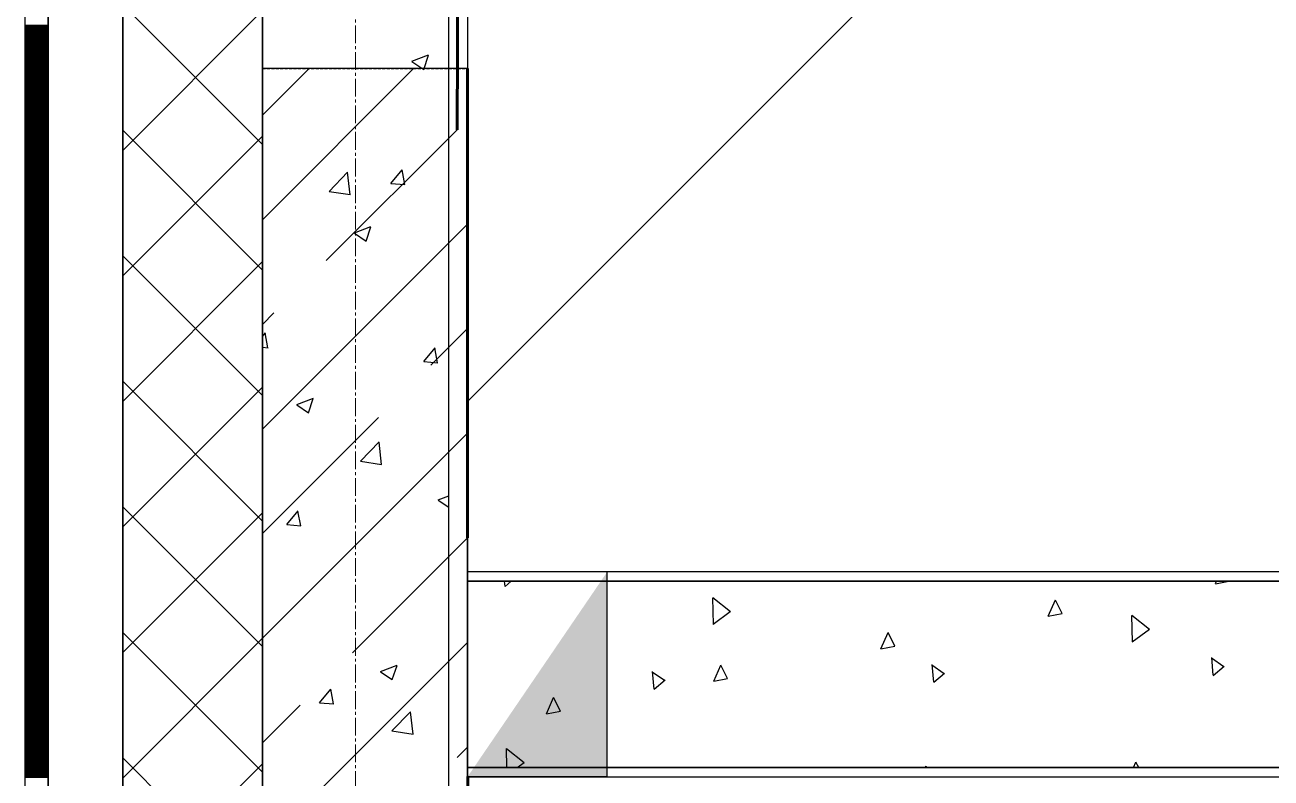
# Model space of a CAD drawing. Header units: millimetres. Extents: x 538266 to 1167394, y 114608 to 637157.
# Drawn here: x 1046079 to 1047416, y 519457 to 520266 of the extents above; entities that cross this region are included whole.
import ezdxf

# ---------------------------------------------------------------- set-up
doc = ezdxf.new("R2010")
doc.units = ezdxf.units.MM
for name, pattern in [('CENTER2', [28.575, 19.05, -3.175, 3.175, -3.175]), ('DASHED', [19.05, 12.7, -6.35]), ('HIDDEN2', [4.7625, 3.175, -1.5875])]:
    doc.linetypes.add(name, pattern=pattern)
for name, color, linetype, lineweight in [('0) шт стен 3 эт', 150, 'Continuous', 60), ('АР_Колонны', 70, 'Continuous', 30), ('АР_Стены ЖБ', 7, 'Continuous', 35), ('АР_Стены ПЕНОблок', 52, 'Continuous', 20), ('АР_Тонкая', 254, 'Continuous', 5), ('АР_Утеплитель', 31, 'Continuous', 0), ('АР_Штриховка', 8, 'Continuous', 0), ('ОВ_Отопление', 30, 'Continuous', 5)]:
    doc.layers.add(name, color=color, linetype=linetype, lineweight=lineweight)
doc.layers.add('АР_Делит', color=120, linetype='Continuous', lineweight=0, plot=False)
doc.layers.add('РД_Оси_100', color=7, linetype='Continuous', lineweight=0, true_color=0x525252)
doc.layers.add('ФВ-5', color=7, linetype='Continuous')

# ---------------------------------------------------------------- blocks, each defined once
blk = doc.blocks.new('СОШ_2200_АР_ОСИ_М100_28.05.24')
at = {"layer": 'АР_Делит', "color": 251, "linetype": 'DASHED', "true_color": 0x636466}
blk.add_lwpolyline([(114955, 135155), (114955, -355), (93595.036, -355), (93595.036, 13855), (94145, 13855), (94145, 68320), (66055, 68320), (66055, 13857.73), (83455, 13857.73), (83455, -355), (45245, -355), (45245, 13145), (44695, 13145), (44695, 26755), (45245, 26755), (45245, 68320), (20455, 68320), (20455, 26755), (27955, 26755), (27955, 13145), (-355, 13145), (-355, 100855)], dxfattribs=at)
at = {"layer": 'РД_Оси_100', "color": 251, "linetype": 'CENTER2', "true_color": 0x636466}
blk.add_line((0, -6155), (0, 139938.679), dxfattribs=at)
blk = doc.blocks.new('3_этаж1')
at = {"layer": 'ОВ_Отопление', "linetype": 'Continuous', "lineweight": 25, "true_color": 0x000000}
for points in [[(684653.6, 519458.7), (684653.6, 519678.7), (684578.6, 519568.7)], [(684503.6, 519458.7), (684653.6, 519458.7), (684578.6, 519568.7)]]:
    blk.add_hatch(color=18, dxfattribs=at).paths.add_polyline_path(points, flags=0)
at = {"layer": 'АР_Колонны', "color": 18, "linetype": 'HIDDEN2', "lineweight": 25, "true_color": 0x000000}
for p, q in [((684283.6, 520218.7), (684503.6, 520218.7)), ((684283.6, 519018.7), (684283.6, 520218.7)), ((684503.6, 520218.7), (684503.6, 519018.7))]:
    blk.add_line(p, q, dxfattribs=at)
at = {"layer": 'АР_Колонны', "color": 18, "linetype": 'Continuous', "lineweight": 25, "true_color": 0x000000}
for p, q in [((684503.6, 520218.7), (684283.6, 520218.7)), ((684283.6, 520218.7), (684283.6, 519018.7)), ((684503.6, 520218.7), (684283.6, 520218.7)), ((684283.6, 520218.7), (684283.6, 519018.7)), ((684503.6, 519018.7), (684503.6, 520218.7)), ((684503.6, 519018.7), (684503.6, 520218.7))]:
    blk.add_line(p, q, dxfattribs=at)
at = {"layer": 'АР_Стены ЖБ', "color": 18, "linetype": 'Continuous', "lineweight": 25, "true_color": 0x000000}
for p, q in [((684503.6, 520218.7), (684283.6, 520218.7)), ((684283.6, 520218.7), (684283.6, 519018.7)), ((684503.6, 519018.7), (684503.6, 520218.7))]:
    blk.add_line(p, q, dxfattribs=at)
at = {"layer": 'АР_Стены ПЕНОблок', "color": 18, "linetype": 'Continuous', "lineweight": 25, "true_color": 0x000000}
for p, q in [((684283.6, 587568.7), (684283.6, 511368.7)), ((684483.6, 511368.7), (684483.6, 587568.7)), ((691083.6, 519668.7), (684503.6, 519668.7)), ((684503.6, 519668.7), (684503.6, 519468.7)), ((684503.6, 519468.7), (691083.6, 519468.7))]:
    blk.add_line(p, q, dxfattribs=at)
at = {"layer": 'АР_Тонкая', "color": 18, "linetype": 'Continuous', "lineweight": 25, "true_color": 0x000000}
for p, q in [((684028.6, 587568.7), (684028.6, 511368.7)), ((684053.6, 587568.7), (684053.6, 511368.7)), ((684053.6, 511368.7), (684053.6, 587568.7)), ((684133.6, 511368.7), (684133.6, 587568.7)), ((691083.6, 519678.7), (684503.6, 519678.7)), ((684503.6, 519678.7), (684503.6, 519668.7)), ((684503.6, 519668.7), (691083.6, 519668.7)), ((691083.6, 519468.7), (684503.6, 519468.7)), ((684503.6, 519468.7), (684503.6, 519458.7)), ((684503.6, 519458.7), (691083.6, 519458.7))]:
    blk.add_line(p, q, dxfattribs=at)
at = {"layer": 'АР_Утеплитель', "color": 18, "linetype": 'Continuous', "lineweight": 25, "true_color": 0x000000}
for p, q in [((684133.6, 587568.7), (684133.6, 511368.7)), ((684283.6, 511368.7), (684283.6, 587568.7))]:
    blk.add_line(p, q, dxfattribs=at)
at = {"layer": 'АР_Штриховка', "color": 18, "linetype": 'Continuous', "lineweight": 25, "true_color": 0x000000}
for p, q in [((684283.6, 520137.3), (684133.6, 520287.3)), ((684133.6, 520131), (684283.6, 520281)), ((684028.6, 520265.5), (684053.6, 520265.5)), ((684028.6, 520264.5), (684053.6, 520264.5)), ((684028.6, 520263.5), (684053.6, 520263.5)), ((684028.6, 520262.5), (684053.6, 520262.5)), ((684028.6, 520261.5), (684053.6, 520261.5)), ((684028.6, 520260.5), (684053.6, 520260.5)), ((684028.6, 520259.5), (684053.6, 520259.5)), ((684028.6, 520258.5), (684053.6, 520258.5)), ((684028.6, 520257.5), (684053.6, 520257.5)), ((684028.6, 520256.5), (684053.6, 520256.5)), ((684028.6, 520255.5), (684053.6, 520255.5)), ((684028.6, 520254.5), (684053.6, 520254.5)), ((684028.6, 520253.5), (684053.6, 520253.5)), ((684028.6, 520252.5), (684053.6, 520252.5)), ((684028.6, 520251.5), (684053.6, 520251.5)), ((684028.6, 520250.5), (684053.6, 520250.5)), ((684028.6, 520249.5), (684053.6, 520249.5)), ((684028.6, 520248.5), (684053.6, 520248.5)), ((684028.6, 520247.5), (684053.6, 520247.5)), ((684028.6, 520246.5), (684053.6, 520246.5)), ((684028.6, 520245.5), (684053.6, 520245.5)), ((684028.6, 520244.5), (684053.6, 520244.5)), ((684028.6, 520243.5), (684053.6, 520243.5)), ((684028.6, 520242.5), (684053.6, 520242.5)), ((684028.6, 520241.5), (684053.6, 520241.5)), ((684028.6, 520240.5), (684053.6, 520240.5)), ((684028.6, 520239.5), (684053.6, 520239.5)), ((684028.6, 520238.5), (684053.6, 520238.5)), ((684028.6, 520237.5), (684053.6, 520237.5)), ((684028.6, 520236.5), (684053.6, 520236.5)), ((684028.6, 520235.5), (684053.6, 520235.5)), ((684028.6, 520234.5), (684053.6, 520234.5)), ((684028.6, 520233.5), (684053.6, 520233.5)), ((684028.6, 520232.5), (684053.6, 520232.5)), ((684028.6, 520231.5), (684053.6, 520231.5)), ((684028.6, 520230.5), (684053.6, 520230.5)), ((684444, 520226.6), (684461.8, 520233.4)), ((684456.6, 520217.9), (684461.8, 520233.3)), ((684028.6, 520229.5), (684053.6, 520229.5)), ((684028.6, 520228.5), (684053.6, 520228.5)), ((684028.6, 520227.5), (684053.6, 520227.5)), ((684028.6, 520226.5), (684053.6, 520226.5)), ((684028.6, 520225.5), (684053.6, 520225.5)), ((684028.6, 520224.5), (684053.6, 520224.5)), ((684028.6, 520223.5), (684053.6, 520223.5)), ((684028.6, 520222.5), (684053.6, 520222.5)), ((684028.6, 520221.5), (684053.6, 520221.5)), ((684028.6, 520220.5), (684053.6, 520220.5)), ((684028.6, 520219.5), (684053.6, 520219.5)), ((684028.6, 520218.5), (684053.6, 520218.5)), ((684028.6, 520217.5), (684053.6, 520217.5)), ((684028.6, 520216.5), (684053.6, 520216.5)), ((684283.6, 520056.5), (684445.8, 520218.7)), ((684283.6, 520168.8), (684333.6, 520218.7)), ((684444, 520226.4), (684456.6, 520217.9)), ((684028.6, 520215.5), (684053.6, 520215.5)), ((684028.6, 520214.5), (684053.6, 520214.5)), ((684028.6, 520213.5), (684053.6, 520213.5)), ((684028.6, 520212.5), (684053.6, 520212.5)), ((684028.6, 520211.5), (684053.6, 520211.5)), ((684028.6, 520210.5), (684053.6, 520210.5)), ((684028.6, 520209.5), (684053.6, 520209.5)), ((684028.6, 520208.5), (684053.6, 520208.5)), ((684028.6, 520207.5), (684053.6, 520207.5)), ((684028.6, 520206.5), (684053.6, 520206.5)), ((684028.6, 520205.5), (684053.6, 520205.5)), ((684028.6, 520204.5), (684053.6, 520204.5)), ((684028.6, 520203.5), (684053.6, 520203.5)), ((684028.6, 520202.5), (684053.6, 520202.5)), ((684028.6, 520201.5), (684053.6, 520201.5)), ((684028.6, 520200.5), (684053.6, 520200.5)), ((684028.6, 520199.5), (684053.6, 520199.5)), ((684028.6, 520198.5), (684053.6, 520198.5)), ((684028.6, 520197.5), (684053.6, 520197.5)), ((684028.6, 520196.5), (684053.6, 520196.5)), ((684028.6, 520195.5), (684053.6, 520195.5)), ((684028.6, 520194.5), (684053.6, 520194.5)), ((684028.6, 520193.5), (684053.6, 520193.5)), ((684028.6, 520192.5), (684053.6, 520192.5)), ((684028.6, 520191.5), (684053.6, 520191.5)), ((684028.6, 520190.5), (684053.6, 520190.5)), ((684028.6, 520189.5), (684053.6, 520189.5)), ((684028.6, 520188.5), (684053.6, 520188.5)), ((684028.6, 520187.5), (684053.6, 520187.5)), ((684028.6, 520186.5), (684053.6, 520186.5)), ((684028.6, 520185.5), (684053.6, 520185.5)), ((684028.6, 520184.5), (684053.6, 520184.5)), ((684028.6, 520183.5), (684053.6, 520183.5)), ((684028.6, 520182.5), (684053.6, 520182.5)), ((684028.6, 520181.5), (684053.6, 520181.5)), ((684028.6, 520180.5), (684053.6, 520180.5)), ((684028.6, 520179.5), (684053.6, 520179.5)), ((684028.6, 520178.5), (684053.6, 520178.5)), ((684028.6, 520177.5), (684053.6, 520177.5)), ((684028.6, 520176.5), (684053.6, 520176.5)), ((684028.6, 520175.5), (684053.6, 520175.5)), ((684028.6, 520174.5), (684053.6, 520174.5)), ((684028.6, 520173.5), (684053.6, 520173.5)), ((684028.6, 520172.5), (684053.6, 520172.5)), ((684028.6, 520171.5), (684053.6, 520171.5)), ((684028.6, 520170.5), (684053.6, 520170.5)), ((684028.6, 520169.5), (684053.6, 520169.5)), ((684028.6, 520168.5), (684053.6, 520168.5)), ((684028.6, 520167.5), (684053.6, 520167.5)), ((684028.6, 520166.5), (684053.6, 520166.5)), ((684028.6, 520165.5), (684053.6, 520165.5)), ((684028.6, 520164.5), (684053.6, 520164.5)), ((684028.6, 520163.5), (684053.6, 520163.5)), ((684028.6, 520162.5), (684053.6, 520162.5)), ((684028.6, 520161.5), (684053.6, 520161.5)), ((684028.6, 520160.5), (684053.6, 520160.5)), ((684028.6, 520159.5), (684053.6, 520159.5)), ((684028.6, 520158.5), (684053.6, 520158.5)), ((684028.6, 520157.5), (684053.6, 520157.5)), ((684028.6, 520156.5), (684053.6, 520156.5)), ((684028.6, 520155.5), (684053.6, 520155.5)), ((684028.6, 520154.5), (684053.6, 520154.5)), ((684028.6, 520153.5), (684053.6, 520153.5)), ((684028.6, 520152.5), (684053.6, 520152.5)), ((684028.6, 520151.5), (684053.6, 520151.5)), ((684028.6, 520150.5), (684053.6, 520150.5)), ((684028.6, 520149.5), (684053.6, 520149.5)), ((684283.6, 520002.6), (684133.6, 520152.6)), ((684352, 520012.7), (684492.4, 520153)), ((684028.6, 520148.5), (684053.6, 520148.5)), ((684028.6, 520147.5), (684053.6, 520147.5)), ((684028.6, 520146.5), (684053.6, 520146.5)), ((684028.6, 520145.5), (684053.6, 520145.5)), ((684028.6, 520144.5), (684053.6, 520144.5)), ((684028.6, 520143.5), (684053.6, 520143.5)), ((684028.6, 520142.5), (684053.6, 520142.5)), ((684028.6, 520141.5), (684053.6, 520141.5)), ((684028.6, 520140.5), (684053.6, 520140.5)), ((684028.6, 520139.5), (684053.6, 520139.5)), ((684028.6, 520138.5), (684053.6, 520138.5)), ((684028.6, 520137.5), (684053.6, 520137.5)), ((684028.6, 520136.5), (684053.6, 520136.5)), ((684133.6, 519996.3), (684283.6, 520146.3)), ((684028.6, 520135.5), (684053.6, 520135.5)), ((684028.6, 520134.5), (684053.6, 520134.5)), ((684028.6, 520133.5), (684053.6, 520133.5)), ((684028.6, 520132.5), (684053.6, 520132.5)), ((684028.6, 520131.5), (684053.6, 520131.5)), ((684028.6, 520130.5), (684053.6, 520130.5)), ((684028.6, 520129.5), (684053.6, 520129.5)), ((684028.6, 520128.5), (684053.6, 520128.5)), ((684028.6, 520127.5), (684053.6, 520127.5)), ((684028.6, 520126.5), (684053.6, 520126.5)), ((684028.6, 520125.5), (684053.6, 520125.5)), ((684028.6, 520124.5), (684053.6, 520124.5)), ((684028.6, 520123.5), (684053.6, 520123.5)), ((684028.6, 520122.5), (684053.6, 520122.5)), ((684028.6, 520121.5), (684053.6, 520121.5)), ((684028.6, 520120.5), (684053.6, 520120.5)), ((684028.6, 520119.5), (684053.6, 520119.5)), ((684028.6, 520118.5), (684053.6, 520118.5)), ((684028.6, 520117.5), (684053.6, 520117.5)), ((684028.6, 520116.5), (684053.6, 520116.5)), ((684028.6, 520115.5), (684053.6, 520115.5)), ((684028.6, 520114.5), (684053.6, 520114.5)), ((684028.6, 520113.5), (684053.6, 520113.5)), ((684028.6, 520112.5), (684053.6, 520112.5)), ((684028.6, 520111.5), (684053.6, 520111.5)), ((684028.6, 520110.5), (684053.6, 520110.5)), ((684028.6, 520109.5), (684053.6, 520109.5)), ((684421.4, 520095.6), (684433.6, 520110.2)), ((684436.3, 520094.3), (684433.4, 520110.2)), ((684028.6, 520108.5), (684053.6, 520108.5)), ((684028.6, 520107.5), (684053.6, 520107.5)), ((684028.6, 520106.5), (684053.6, 520106.5)), ((684028.6, 520105.5), (684053.6, 520105.5)), ((684028.6, 520104.5), (684053.6, 520104.5)), ((684028.6, 520103.5), (684053.6, 520103.5)), ((684028.6, 520102.5), (684053.6, 520102.5)), ((684028.6, 520101.5), (684053.6, 520101.5)), ((684028.6, 520100.5), (684053.6, 520100.5)), ((684028.6, 520099.5), (684053.6, 520099.5)), ((684028.6, 520098.5), (684053.6, 520098.5)), ((684028.6, 520097.5), (684053.6, 520097.5)), ((684028.6, 520096.5), (684053.6, 520096.5)), ((684355.3, 520086.9), (684375, 520107.5)), ((684377.8, 520083.4), (684375, 520107.5)), ((684028.6, 520095.5), (684053.6, 520095.5)), ((684028.6, 520094.5), (684053.6, 520094.5)), ((684028.6, 520093.5), (684053.6, 520093.5)), ((684028.6, 520092.5), (684053.6, 520092.5)), ((684028.6, 520091.5), (684053.6, 520091.5)), ((684028.6, 520090.5), (684053.6, 520090.5)), ((684028.6, 520089.5), (684053.6, 520089.5)), ((684028.6, 520088.5), (684053.6, 520088.5)), ((684028.6, 520087.5), (684053.6, 520087.5)), ((684028.6, 520086.5), (684053.6, 520086.5)), ((684028.6, 520085.5), (684053.6, 520085.5)), ((684028.6, 520084.5), (684053.6, 520084.5)), ((684028.6, 520083.5), (684053.6, 520083.5)), ((684028.6, 520082.5), (684053.6, 520082.5)), ((684355.2, 520087), (684377.8, 520083.5)), ((684421.4, 520095.6), (684436.5, 520094.3)), ((684028.6, 520081.5), (684053.6, 520081.5)), ((684028.6, 520080.5), (684053.6, 520080.5)), ((684028.6, 520079.5), (684053.6, 520079.5)), ((684028.6, 520078.5), (684053.6, 520078.5)), ((684028.6, 520077.5), (684053.6, 520077.5)), ((684028.6, 520076.5), (684053.6, 520076.5)), ((684028.6, 520075.5), (684053.6, 520075.5)), ((684028.6, 520074.5), (684053.6, 520074.5)), ((684028.6, 520073.5), (684053.6, 520073.5)), ((684028.6, 520072.5), (684053.6, 520072.5)), ((684028.6, 520071.5), (684053.6, 520071.5)), ((684028.6, 520070.5), (684053.6, 520070.5)), ((684028.6, 520069.5), (684053.6, 520069.5)), ((684028.6, 520068.5), (684053.6, 520068.5)), ((684028.6, 520067.5), (684053.6, 520067.5)), ((684028.6, 520066.5), (684053.6, 520066.5)), ((684028.6, 520065.5), (684053.6, 520065.5)), ((684028.6, 520064.5), (684053.6, 520064.5)), ((684028.6, 520063.5), (684053.6, 520063.5)), ((684028.6, 520062.5), (684053.6, 520062.5)), ((684028.6, 520061.5), (684053.6, 520061.5)), ((684028.6, 520060.5), (684053.6, 520060.5)), ((684028.6, 520059.5), (684053.6, 520059.5)), ((684028.6, 520058.5), (684053.6, 520058.5)), ((684028.6, 520057.5), (684053.6, 520057.5)), ((684028.6, 520056.5), (684053.6, 520056.5)), ((684028.6, 520055.5), (684053.6, 520055.5)), ((684028.6, 520054.5), (684053.6, 520054.5)), ((684028.6, 520053.5), (684053.6, 520053.5)), ((684028.6, 520052.5), (684053.6, 520052.5)), ((684028.6, 520051.5), (684053.6, 520051.5)), ((684028.6, 520050.5), (684053.6, 520050.5)), ((684028.6, 520049.5), (684053.6, 520049.5)), ((684028.6, 520048.5), (684053.6, 520048.5)), ((684028.6, 520047.5), (684053.6, 520047.5)), ((684028.6, 520046.5), (684053.6, 520046.5)), ((684028.6, 520045.5), (684053.6, 520045.5)), ((684028.6, 520044.5), (684053.6, 520044.5)), ((684028.6, 520043.5), (684053.6, 520043.5)), ((684028.6, 520042.5), (684053.6, 520042.5)), ((684283.6, 519832), (684503.6, 520052)), ((684382.2, 520042.4), (684400, 520049.2)), ((684394.8, 520033.7), (684400, 520049.1)), ((684028.6, 520041.5), (684053.6, 520041.5)), ((684028.6, 520040.5), (684053.6, 520040.5)), ((684028.6, 520039.5), (684053.6, 520039.5)), ((684028.6, 520038.5), (684053.6, 520038.5)), ((684028.6, 520037.5), (684053.6, 520037.5)), ((684028.6, 520036.5), (684053.6, 520036.5)), ((684028.6, 520035.5), (684053.6, 520035.5)), ((684028.6, 520034.5), (684053.6, 520034.5)), ((684028.6, 520033.5), (684053.6, 520033.5)), ((684028.6, 520032.5), (684053.6, 520032.5)), ((684028.6, 520031.5), (684053.6, 520031.5)), ((684028.6, 520030.5), (684053.6, 520030.5)), ((684028.6, 520029.5), (684053.6, 520029.5)), ((684382.2, 520042.2), (684394.8, 520033.7)), ((684028.6, 520028.5), (684053.6, 520028.5)), ((684028.6, 520027.5), (684053.6, 520027.5)), ((684028.6, 520026.5), (684053.6, 520026.5)), ((684028.6, 520025.5), (684053.6, 520025.5)), ((684028.6, 520024.5), (684053.6, 520024.5)), ((684028.6, 520023.5), (684053.6, 520023.5)), ((684028.6, 520022.5), (684053.6, 520022.5)), ((684028.6, 520021.5), (684053.6, 520021.5)), ((684028.6, 520020.5), (684053.6, 520020.5)), ((684028.6, 520019.5), (684053.6, 520019.5)), ((684028.6, 520018.5), (684053.6, 520018.5)), ((684028.6, 520017.5), (684053.6, 520017.5)), ((684028.6, 520016.5), (684053.6, 520016.5)), ((684283.6, 519867.9), (684133.6, 520017.9)), ((684028.6, 520015.5), (684053.6, 520015.5)), ((684028.6, 520014.5), (684053.6, 520014.5)), ((684028.6, 520013.5), (684053.6, 520013.5)), ((684028.6, 520012.5), (684053.6, 520012.5)), ((684028.6, 520011.5), (684053.6, 520011.5)), ((684028.6, 520010.5), (684053.6, 520010.5)), ((684028.6, 520009.5), (684053.6, 520009.5)), ((684028.6, 520008.5), (684053.6, 520008.5)), ((684028.6, 520007.5), (684053.6, 520007.5)), ((684028.6, 520006.5), (684053.6, 520006.5)), ((684028.6, 520005.5), (684053.6, 520005.5)), ((684028.6, 520004.5), (684053.6, 520004.5)), ((684028.6, 520003.5), (684053.6, 520003.5)), ((684028.6, 520002.5), (684053.6, 520002.5)), ((684133.6, 519861.6), (684283.6, 520011.6)), ((684028.6, 520001.5), (684053.6, 520001.5)), ((684028.6, 520000.5), (684053.6, 520000.5)), ((684028.6, 519999.5), (684053.6, 519999.5)), ((684028.6, 519998.5), (684053.6, 519998.5)), ((684028.6, 519997.5), (684053.6, 519997.5)), ((684028.6, 519996.5), (684053.6, 519996.5)), ((684028.6, 519995.5), (684053.6, 519995.5)), ((684028.6, 519994.5), (684053.6, 519994.5)), ((684028.6, 519993.5), (684053.6, 519993.5)), ((684028.6, 519992.5), (684053.6, 519992.5)), ((684028.6, 519991.5), (684053.6, 519991.5)), ((684028.6, 519990.5), (684053.6, 519990.5)), ((684028.6, 519989.5), (684053.6, 519989.5)), ((684028.6, 519988.5), (684053.6, 519988.5)), ((684028.6, 519987.5), (684053.6, 519987.5)), ((684028.6, 519986.5), (684053.6, 519986.5)), ((684028.6, 519985.5), (684053.6, 519985.5)), ((684028.6, 519984.5), (684053.6, 519984.5)), ((684028.6, 519983.5), (684053.6, 519983.5)), ((684028.6, 519982.5), (684053.6, 519982.5)), ((684028.6, 519981.5), (684053.6, 519981.5)), ((684028.6, 519980.5), (684053.6, 519980.5)), ((684028.6, 519979.5), (684053.6, 519979.5)), ((684028.6, 519978.5), (684053.6, 519978.5)), ((684028.6, 519977.5), (684053.6, 519977.5)), ((684028.6, 519976.5), (684053.6, 519976.5)), ((684028.6, 519975.5), (684053.6, 519975.5)), ((684028.6, 519974.5), (684053.6, 519974.5)), ((684028.6, 519973.5), (684053.6, 519973.5)), ((684028.6, 519972.5), (684053.6, 519972.5)), ((684028.6, 519971.5), (684053.6, 519971.5)), ((684028.6, 519970.5), (684053.6, 519970.5)), ((684028.6, 519969.5), (684053.6, 519969.5)), ((684028.6, 519968.5), (684053.6, 519968.5)), ((684028.6, 519967.5), (684053.6, 519967.5)), ((684028.6, 519966.5), (684053.6, 519966.5)), ((684028.6, 519965.5), (684053.6, 519965.5)), ((684028.6, 519964.5), (684053.6, 519964.5)), ((684028.6, 519963.5), (684053.6, 519963.5)), ((684028.6, 519962.5), (684053.6, 519962.5)), ((684028.6, 519961.5), (684053.6, 519961.5)), ((684028.6, 519960.5), (684053.6, 519960.5)), ((684028.6, 519959.5), (684053.6, 519959.5)), ((684028.6, 519958.5), (684053.6, 519958.5)), ((684028.6, 519957.5), (684053.6, 519957.5)), ((684028.6, 519956.5), (684053.6, 519956.5)), ((684028.6, 519955.5), (684053.6, 519955.5)), ((684028.6, 519954.5), (684053.6, 519954.5)), ((684028.6, 519953.5), (684053.6, 519953.5)), ((684028.6, 519952.5), (684053.6, 519952.5)), ((684028.6, 519951.5), (684053.6, 519951.5)), ((684028.6, 519950.5), (684053.6, 519950.5)), ((684028.6, 519949.5), (684053.6, 519949.5)), ((684283.6, 519944.3), (684295.9, 519956.6)), ((684028.6, 519948.5), (684053.6, 519948.5)), ((684028.6, 519947.5), (684053.6, 519947.5)), ((684028.6, 519946.5), (684053.6, 519946.5)), ((684028.6, 519945.5), (684053.6, 519945.5)), ((684028.6, 519944.5), (684053.6, 519944.5)), ((684028.6, 519943.5), (684053.6, 519943.5)), ((684028.6, 519942.5), (684053.6, 519942.5)), ((684028.6, 519941.5), (684053.6, 519941.5)), ((684028.6, 519940.5), (684053.6, 519940.5)), ((684028.6, 519939.5), (684053.6, 519939.5)), ((684028.6, 519938.5), (684053.6, 519938.5)), ((684028.6, 519937.5), (684053.6, 519937.5)), ((684028.6, 519936.5), (684053.6, 519936.5)), ((684028.6, 519935.5), (684053.6, 519935.5)), ((684464.3, 519900.5), (684503.6, 519939.8)), ((684028.6, 519934.5), (684053.6, 519934.5)), ((684028.6, 519933.5), (684053.6, 519933.5)), ((684028.6, 519932.5), (684053.6, 519932.5)), ((684028.6, 519931.5), (684053.6, 519931.5)), ((684028.6, 519930.5), (684053.6, 519930.5)), ((684028.6, 519929.5), (684053.6, 519929.5)), ((684028.6, 519928.5), (684053.6, 519928.5)), ((684028.6, 519927.5), (684053.6, 519927.5)), ((684028.6, 519926.5), (684053.6, 519926.5)), ((684028.6, 519925.5), (684053.6, 519925.5)), ((684028.6, 519924.5), (684053.6, 519924.5)), ((684028.6, 519923.5), (684053.6, 519923.5)), ((684028.6, 519922.5), (684053.6, 519922.5)), ((684283.6, 519931.4), (684286.7, 519935.1)), ((684289.4, 519919.1), (684286.4, 519935.1)), ((684028.6, 519921.5), (684053.6, 519921.5)), ((684028.6, 519920.5), (684053.6, 519920.5)), ((684028.6, 519919.5), (684053.6, 519919.5)), ((684028.6, 519918.5), (684053.6, 519918.5)), ((684028.6, 519917.5), (684053.6, 519917.5)), ((684028.6, 519916.5), (684053.6, 519916.5)), ((684028.6, 519915.5), (684053.6, 519915.5)), ((684028.6, 519914.5), (684053.6, 519914.5)), ((684028.6, 519913.5), (684053.6, 519913.5)), ((684028.6, 519912.5), (684053.6, 519912.5)), ((684028.6, 519911.5), (684053.6, 519911.5)), ((684028.6, 519910.5), (684053.6, 519910.5)), ((684028.6, 519909.5), (684053.6, 519909.5)), ((684283.6, 519919.7), (684289.6, 519919.2)), ((684456.6, 519904.6), (684468.8, 519919.2)), ((684471.5, 519903.2), (684468.6, 519919.1)), ((684028.6, 519908.5), (684053.6, 519908.5)), ((684028.6, 519907.5), (684053.6, 519907.5)), ((684028.6, 519906.5), (684053.6, 519906.5)), ((684028.6, 519905.5), (684053.6, 519905.5)), ((684028.6, 519904.5), (684053.6, 519904.5)), ((684028.6, 519903.5), (684053.6, 519903.5)), ((684028.6, 519902.5), (684053.6, 519902.5)), ((684028.6, 519901.5), (684053.6, 519901.5)), ((684028.6, 519900.5), (684053.6, 519900.5)), ((684028.6, 519899.5), (684053.6, 519899.5)), ((684028.6, 519898.5), (684053.6, 519898.5)), ((684028.6, 519897.5), (684053.6, 519897.5)), ((684028.6, 519896.5), (684053.6, 519896.5)), ((684028.6, 519895.5), (684053.6, 519895.5)), ((684456.6, 519904.6), (684471.8, 519903.2)), ((684028.6, 519894.5), (684053.6, 519894.5)), ((684028.6, 519893.5), (684053.6, 519893.5)), ((684028.6, 519892.5), (684053.6, 519892.5)), ((684028.6, 519891.5), (684053.6, 519891.5)), ((684028.6, 519890.5), (684053.6, 519890.5)), ((684028.6, 519889.5), (684053.6, 519889.5)), ((684028.6, 519888.5), (684053.6, 519888.5)), ((684028.6, 519887.5), (684053.6, 519887.5)), ((684028.6, 519886.5), (684053.6, 519886.5)), ((684028.6, 519885.5), (684053.6, 519885.5)), ((684028.6, 519884.5), (684053.6, 519884.5)), ((684028.6, 519883.5), (684053.6, 519883.5)), ((684028.6, 519882.5), (684053.6, 519882.5)), ((684283.6, 519733.2), (684133.6, 519883.2)), ((684028.6, 519881.5), (684053.6, 519881.5)), ((684028.6, 519880.5), (684053.6, 519880.5)), ((684028.6, 519879.5), (684053.6, 519879.5)), ((684028.6, 519878.5), (684053.6, 519878.5)), ((684028.6, 519877.5), (684053.6, 519877.5)), ((684028.6, 519876.5), (684053.6, 519876.5)), ((684028.6, 519875.5), (684053.6, 519875.5)), ((684028.6, 519874.5), (684053.6, 519874.5)), ((684028.6, 519873.5), (684053.6, 519873.5)), ((684028.6, 519872.5), (684053.6, 519872.5)), ((684028.6, 519871.5), (684053.6, 519871.5)), ((684028.6, 519870.5), (684053.6, 519870.5)), ((684028.6, 519869.5), (684053.6, 519869.5)), ((684028.6, 519868.5), (684053.6, 519868.5)), ((684133.6, 519726.9), (684283.6, 519876.9)), ((684028.6, 519867.5), (684053.6, 519867.5)), ((684028.6, 519866.5), (684053.6, 519866.5)), ((684028.6, 519865.5), (684053.6, 519865.5)), ((684028.6, 519864.5), (684053.6, 519864.5)), ((684028.6, 519863.5), (684053.6, 519863.5)), ((684028.6, 519862.5), (684053.6, 519862.5)), ((684028.6, 519861.5), (684053.6, 519861.5)), ((684028.6, 519860.5), (684053.6, 519860.5)), ((684028.6, 519859.5), (684053.6, 519859.5)), ((684028.6, 519858.5), (684053.6, 519858.5)), ((684028.6, 519857.5), (684053.6, 519857.5)), ((684028.6, 519856.5), (684053.6, 519856.5)), ((684028.6, 519855.5), (684053.6, 519855.5)), ((684320.4, 519858.2), (684338.2, 519865.1)), ((684320.4, 519858), (684333, 519849.5)), ((684333, 519849.5), (684338.1, 519864.9)), ((684028.6, 519854.5), (684053.6, 519854.5)), ((684028.6, 519853.5), (684053.6, 519853.5)), ((684028.6, 519852.5), (684053.6, 519852.5)), ((684028.6, 519851.5), (684053.6, 519851.5)), ((684028.6, 519850.5), (684053.6, 519850.5)), ((684028.6, 519849.5), (684053.6, 519849.5)), ((684028.6, 519848.5), (684053.6, 519848.5)), ((684028.6, 519847.5), (684053.6, 519847.5)), ((684028.6, 519846.5), (684053.6, 519846.5)), ((684028.6, 519845.5), (684053.6, 519845.5)), ((684028.6, 519844.5), (684053.6, 519844.5)), ((684028.6, 519843.5), (684053.6, 519843.5)), ((684028.6, 519842.5), (684053.6, 519842.5)), ((684283.6, 519719.8), (684408.2, 519844.3)), ((684028.6, 519841.5), (684053.6, 519841.5)), ((684028.6, 519840.5), (684053.6, 519840.5)), ((684028.6, 519839.5), (684053.6, 519839.5)), ((684028.6, 519838.5), (684053.6, 519838.5)), ((684028.6, 519837.5), (684053.6, 519837.5)), ((684028.6, 519836.5), (684053.6, 519836.5)), ((684028.6, 519835.5), (684053.6, 519835.5)), ((684028.6, 519834.5), (684053.6, 519834.5)), ((684028.6, 519833.5), (684053.6, 519833.5)), ((684028.6, 519832.5), (684053.6, 519832.5)), ((684028.6, 519831.5), (684053.6, 519831.5)), ((684028.6, 519830.5), (684053.6, 519830.5)), ((684028.6, 519829.5), (684053.6, 519829.5)), ((684028.6, 519828.5), (684053.6, 519828.5)), ((684028.6, 519827.5), (684053.6, 519827.5)), ((684028.6, 519826.5), (684053.6, 519826.5)), ((684028.6, 519825.5), (684053.6, 519825.5)), ((684028.6, 519824.5), (684053.6, 519824.5)), ((684028.6, 519823.5), (684053.6, 519823.5)), ((684028.6, 519822.5), (684053.6, 519822.5)), ((684028.6, 519821.5), (684053.6, 519821.5)), ((684028.6, 519820.5), (684053.6, 519820.5)), ((684028.6, 519819.5), (684053.6, 519819.5)), ((684028.6, 519818.5), (684053.6, 519818.5)), ((684028.6, 519817.5), (684053.6, 519817.5)), ((684028.6, 519816.5), (684053.6, 519816.5)), ((684028.6, 519815.5), (684053.6, 519815.5)), ((684283.6, 519607.5), (684503.6, 519827.5)), ((684388.9, 519797.4), (684408.7, 519818.1)), ((684411.5, 519793.9), (684408.7, 519818)), ((684028.6, 519814.5), (684053.6, 519814.5)), ((684028.6, 519813.5), (684053.6, 519813.5)), ((684028.6, 519812.5), (684053.6, 519812.5)), ((684028.6, 519811.5), (684053.6, 519811.5)), ((684028.6, 519810.5), (684053.6, 519810.5)), ((684028.6, 519809.5), (684053.6, 519809.5)), ((684028.6, 519808.5), (684053.6, 519808.5)), ((684028.6, 519807.5), (684053.6, 519807.5)), ((684028.6, 519806.5), (684053.6, 519806.5)), ((684028.6, 519805.5), (684053.6, 519805.5)), ((684028.6, 519804.5), (684053.6, 519804.5)), ((684028.6, 519803.5), (684053.6, 519803.5)), ((684028.6, 519802.5), (684053.6, 519802.5)), ((684028.6, 519801.5), (684053.6, 519801.5)), ((684028.6, 519800.5), (684053.6, 519800.5)), ((684028.6, 519799.5), (684053.6, 519799.5)), ((684028.6, 519798.5), (684053.6, 519798.5)), ((684028.6, 519797.5), (684053.6, 519797.5)), ((684028.6, 519796.5), (684053.6, 519796.5)), ((684028.6, 519795.5), (684053.6, 519795.5)), ((684028.6, 519794.5), (684053.6, 519794.5)), ((684028.6, 519793.5), (684053.6, 519793.5)), ((684028.6, 519792.5), (684053.6, 519792.5)), ((684028.6, 519791.5), (684053.6, 519791.5)), ((684028.6, 519790.5), (684053.6, 519790.5)), ((684028.6, 519789.5), (684053.6, 519789.5)), ((684028.6, 519788.5), (684053.6, 519788.5)), ((684388.9, 519797.5), (684411.5, 519794)), ((684028.6, 519787.5), (684053.6, 519787.5)), ((684028.6, 519786.5), (684053.6, 519786.5)), ((684028.6, 519785.5), (684053.6, 519785.5)), ((684028.6, 519784.5), (684053.6, 519784.5)), ((684028.6, 519783.5), (684053.6, 519783.5)), ((684028.6, 519782.5), (684053.6, 519782.5)), ((684028.6, 519781.5), (684053.6, 519781.5)), ((684028.6, 519780.5), (684053.6, 519780.5)), ((684028.6, 519779.5), (684053.6, 519779.5)), ((684028.6, 519778.5), (684053.6, 519778.5)), ((684028.6, 519777.5), (684053.6, 519777.5)), ((684028.6, 519776.5), (684053.6, 519776.5)), ((684028.6, 519775.5), (684053.6, 519775.5)), ((684028.6, 519774.5), (684053.6, 519774.5)), ((684028.6, 519773.5), (684053.6, 519773.5)), ((684028.6, 519772.5), (684053.6, 519772.5)), ((684028.6, 519771.5), (684053.6, 519771.5)), ((684028.6, 519770.5), (684053.6, 519770.5)), ((684028.6, 519769.5), (684053.6, 519769.5)), ((684028.6, 519768.5), (684053.6, 519768.5)), ((684028.6, 519767.5), (684053.6, 519767.5)), ((684028.6, 519766.5), (684053.6, 519766.5)), ((684028.6, 519765.5), (684053.6, 519765.5)), ((684028.6, 519764.5), (684053.6, 519764.5)), ((684028.6, 519763.5), (684053.6, 519763.5)), ((684028.6, 519762.5), (684053.6, 519762.5)), ((684028.6, 519761.5), (684053.6, 519761.5)), ((684028.6, 519760.5), (684053.6, 519760.5)), ((684028.6, 519759.5), (684053.6, 519759.5)), ((684028.6, 519758.5), (684053.6, 519758.5)), ((684028.6, 519757.5), (684053.6, 519757.5)), ((684028.6, 519756.5), (684053.6, 519756.5)), ((684028.6, 519755.5), (684053.6, 519755.5)), ((684028.6, 519754.5), (684053.6, 519754.5)), ((684028.6, 519753.5), (684053.6, 519753.5)), ((684028.6, 519752.5), (684053.6, 519752.5)), ((684028.6, 519751.5), (684053.6, 519751.5)), ((684028.6, 519750.5), (684053.6, 519750.5)), ((684028.6, 519749.5), (684053.6, 519749.5)), ((684028.6, 519748.5), (684053.6, 519748.5)), ((684283.6, 519598.5), (684133.6, 519748.5)), ((684472, 519755.8), (684483.6, 519748)), ((684472.1, 519756), (684483.6, 519760.4)), ((684028.6, 519747.5), (684053.6, 519747.5)), ((684028.6, 519746.5), (684053.6, 519746.5)), ((684028.6, 519745.5), (684053.6, 519745.5)), ((684028.6, 519744.5), (684053.6, 519744.5)), ((684028.6, 519743.5), (684053.6, 519743.5)), ((684028.6, 519742.5), (684053.6, 519742.5)), ((684028.6, 519741.5), (684053.6, 519741.5)), ((684028.6, 519740.5), (684053.6, 519740.5)), ((684028.6, 519739.5), (684053.6, 519739.5)), ((684028.6, 519738.5), (684053.6, 519738.5)), ((684028.6, 519737.5), (684053.6, 519737.5)), ((684028.6, 519736.5), (684053.6, 519736.5)), ((684028.6, 519735.5), (684053.6, 519735.5)), ((684133.6, 519592.2), (684283.6, 519742.2)), ((684309.7, 519729.5), (684321.9, 519744.1)), ((684324.6, 519728.1), (684321.7, 519744)), ((684028.6, 519734.5), (684053.6, 519734.5)), ((684028.6, 519733.5), (684053.6, 519733.5)), ((684028.6, 519732.5), (684053.6, 519732.5)), ((684028.6, 519731.5), (684053.6, 519731.5)), ((684028.6, 519730.5), (684053.6, 519730.5)), ((684028.6, 519729.5), (684053.6, 519729.5)), ((684028.6, 519728.5), (684053.6, 519728.5)), ((684028.6, 519727.5), (684053.6, 519727.5)), ((684028.6, 519726.5), (684053.6, 519726.5)), ((684028.6, 519725.5), (684053.6, 519725.5)), ((684028.6, 519724.5), (684053.6, 519724.5)), ((684028.6, 519723.5), (684053.6, 519723.5)), ((684028.6, 519722.5), (684053.6, 519722.5)), ((684028.6, 519721.5), (684053.6, 519721.5)), ((684309.7, 519729.5), (684324.8, 519728.1)), ((684028.6, 519720.5), (684053.6, 519720.5)), ((684028.6, 519719.5), (684053.6, 519719.5)), ((684028.6, 519718.5), (684053.6, 519718.5)), ((684028.6, 519717.5), (684053.6, 519717.5)), ((684028.6, 519716.5), (684053.6, 519716.5)), ((684028.6, 519715.5), (684053.6, 519715.5)), ((684028.6, 519714.5), (684053.6, 519714.5)), ((684028.6, 519713.5), (684053.6, 519713.5)), ((684028.6, 519712.5), (684053.6, 519712.5)), ((684028.6, 519711.5), (684053.6, 519711.5)), ((684028.6, 519710.5), (684053.6, 519710.5)), ((684028.6, 519709.5), (684053.6, 519709.5)), ((684028.6, 519708.5), (684053.6, 519708.5)), ((684380.1, 519591.8), (684503.6, 519715.2)), ((684028.6, 519707.5), (684053.6, 519707.5)), ((684028.6, 519706.5), (684053.6, 519706.5)), ((684028.6, 519705.5), (684053.6, 519705.5)), ((684028.6, 519704.5), (684053.6, 519704.5)), ((684028.6, 519703.5), (684053.6, 519703.5)), ((684028.6, 519702.5), (684053.6, 519702.5)), ((684028.6, 519701.5), (684053.6, 519701.5)), ((684028.6, 519700.5), (684053.6, 519700.5)), ((684028.6, 519699.5), (684053.6, 519699.5)), ((684028.6, 519698.5), (684053.6, 519698.5)), ((684028.6, 519697.5), (684053.6, 519697.5)), ((684028.6, 519696.5), (684053.6, 519696.5)), ((684028.6, 519695.5), (684053.6, 519695.5)), ((684028.6, 519694.5), (684053.6, 519694.5)), ((684028.6, 519693.5), (684053.6, 519693.5)), ((684028.6, 519692.5), (684053.6, 519692.5)), ((684028.6, 519691.5), (684053.6, 519691.5)), ((684028.6, 519690.5), (684053.6, 519690.5)), ((684028.6, 519689.5), (684053.6, 519689.5)), ((684028.6, 519688.5), (684053.6, 519688.5)), ((684028.6, 519687.5), (684053.6, 519687.5)), ((684028.6, 519686.5), (684053.6, 519686.5)), ((684028.6, 519685.5), (684053.6, 519685.5)), ((684028.6, 519684.5), (684053.6, 519684.5)), ((684028.6, 519683.5), (684053.6, 519683.5)), ((684028.6, 519682.5), (684053.6, 519682.5)), ((684028.6, 519681.5), (684053.6, 519681.5)), ((684028.6, 519680.5), (684053.6, 519680.5)), ((684028.6, 519679.5), (684053.6, 519679.5)), ((684028.6, 519678.5), (684053.6, 519678.5)), ((684028.6, 519677.5), (684053.6, 519677.5)), ((684028.6, 519676.5), (684053.6, 519676.5)), ((684028.6, 519675.5), (684053.6, 519675.5)), ((684028.6, 519674.5), (684053.6, 519674.5)), ((684028.6, 519673.5), (684053.6, 519673.5)), ((684028.6, 519672.5), (684053.6, 519672.5)), ((684028.6, 519671.5), (684053.6, 519671.5)), ((684028.6, 519670.5), (684053.6, 519670.5)), ((684028.6, 519669.5), (684053.6, 519669.5)), ((684028.6, 519668.5), (684053.6, 519668.5)), ((684544, 519663.2), (684543.5, 519668.7)), ((684544, 519663.2), (684550.6, 519668.7)), ((685306.4, 519666.1), (685307.6, 519668.7)), ((685306.5, 519666), (685320.7, 519668.7)), ((684028.6, 519667.5), (684053.6, 519667.5)), ((684028.6, 519666.5), (684053.6, 519666.5)), ((684028.6, 519665.5), (684053.6, 519665.5)), ((684028.6, 519664.5), (684053.6, 519664.5)), ((684028.6, 519663.5), (684053.6, 519663.5)), ((684028.6, 519662.5), (684053.6, 519662.5)), ((684028.6, 519661.5), (684053.6, 519661.5)), ((684028.6, 519660.5), (684053.6, 519660.5)), ((684028.6, 519659.5), (684053.6, 519659.5)), ((684028.6, 519658.5), (684053.6, 519658.5)), ((684028.6, 519657.5), (684053.6, 519657.5)), ((684028.6, 519656.5), (684053.6, 519656.5)), ((684028.6, 519655.5), (684053.6, 519655.5)), ((684028.6, 519654.5), (684053.6, 519654.5)), ((684028.6, 519653.5), (684053.6, 519653.5)), ((684028.6, 519652.5), (684053.6, 519652.5)), ((684028.6, 519651.5), (684053.6, 519651.5)), ((684028.6, 519650.5), (684053.6, 519650.5)), ((684028.6, 519649.5), (684053.6, 519649.5)), ((684028.6, 519648.5), (684053.6, 519648.5)), ((684028.6, 519647.5), (684053.6, 519647.5)), ((684028.6, 519646.5), (684053.6, 519646.5)), ((684028.6, 519645.5), (684053.6, 519645.5)), ((684028.6, 519644.5), (684053.6, 519644.5)), ((684028.6, 519643.5), (684053.6, 519643.5)), ((684028.6, 519642.5), (684053.6, 519642.5)), ((684028.6, 519641.5), (684053.6, 519641.5)), ((684785.9, 519635.8), (684766.9, 519650.9)), ((684767.6, 519622.4), (684767, 519651)), ((685126.9, 519631.2), (685134.7, 519648.6)), ((685141.9, 519634), (685134.7, 519648.5)), ((684028.6, 519640.5), (684053.6, 519640.5)), ((684028.6, 519639.5), (684053.6, 519639.5)), ((684028.6, 519638.5), (684053.6, 519638.5)), ((684028.6, 519637.5), (684053.6, 519637.5)), ((684028.6, 519636.5), (684053.6, 519636.5)), ((684028.6, 519635.5), (684053.6, 519635.5)), ((684028.6, 519634.5), (684053.6, 519634.5)), ((684028.6, 519633.5), (684053.6, 519633.5)), ((684028.6, 519632.5), (684053.6, 519632.5)), ((684028.6, 519631.5), (684053.6, 519631.5)), ((684028.6, 519630.5), (684053.6, 519630.5)), ((684028.6, 519629.5), (684053.6, 519629.5)), ((684028.6, 519628.5), (684053.6, 519628.5)), ((684767.3, 519622.6), (684785.7, 519636.1)), ((685126.9, 519631.1), (685141.9, 519634)), ((685235.8, 519616.9), (685216.8, 519631.9)), ((685217.5, 519603.5), (685216.9, 519632.1)), ((684028.6, 519627.5), (684053.6, 519627.5)), ((684028.6, 519626.5), (684053.6, 519626.5)), ((684028.6, 519625.5), (684053.6, 519625.5)), ((684028.6, 519624.5), (684053.6, 519624.5)), ((684028.6, 519623.5), (684053.6, 519623.5)), ((684028.6, 519622.5), (684053.6, 519622.5)), ((684028.6, 519621.5), (684053.6, 519621.5)), ((684028.6, 519620.5), (684053.6, 519620.5)), ((684028.6, 519619.5), (684053.6, 519619.5)), ((684028.6, 519618.5), (684053.6, 519618.5)), ((684028.6, 519617.5), (684053.6, 519617.5)), ((684028.6, 519616.5), (684053.6, 519616.5)), ((684028.6, 519615.5), (684053.6, 519615.5)), ((684028.6, 519614.5), (684053.6, 519614.5)), ((685217.2, 519603.6), (685235.6, 519617.1)), ((684028.6, 519613.5), (684053.6, 519613.5)), ((684028.6, 519612.5), (684053.6, 519612.5)), ((684028.6, 519611.5), (684053.6, 519611.5)), ((684028.6, 519610.5), (684053.6, 519610.5)), ((684028.6, 519609.5), (684053.6, 519609.5)), ((684028.6, 519608.5), (684053.6, 519608.5)), ((684028.6, 519607.5), (684053.6, 519607.5)), ((684028.6, 519606.5), (684053.6, 519606.5)), ((684028.6, 519605.5), (684053.6, 519605.5)), ((684028.6, 519604.5), (684053.6, 519604.5)), ((684028.6, 519603.5), (684053.6, 519603.5)), ((684028.6, 519602.5), (684053.6, 519602.5)), ((684028.6, 519601.5), (684053.6, 519601.5)), ((684283.6, 519463.8), (684133.6, 519613.8)), ((684133.6, 519457.5), (684283.6, 519607.5)), ((684283.6, 519383), (684503.6, 519603)), ((684947.4, 519596.3), (684955.1, 519613.7)), ((684962.4, 519599.1), (684955.2, 519613.6)), ((684028.6, 519600.5), (684053.6, 519600.5)), ((684028.6, 519599.5), (684053.6, 519599.5)), ((684028.6, 519598.5), (684053.6, 519598.5)), ((684028.6, 519597.5), (684053.6, 519597.5)), ((684028.6, 519596.5), (684053.6, 519596.5)), ((684028.6, 519595.5), (684053.6, 519595.5)), ((684028.6, 519594.5), (684053.6, 519594.5)), ((684028.6, 519593.5), (684053.6, 519593.5)), ((684028.6, 519592.5), (684053.6, 519592.5)), ((684028.6, 519591.5), (684053.6, 519591.5)), ((684028.6, 519590.5), (684053.6, 519590.5)), ((684028.6, 519589.5), (684053.6, 519589.5)), ((684028.6, 519588.5), (684053.6, 519588.5)), ((684947.4, 519596.2), (684962.4, 519599.1)), ((684028.6, 519587.5), (684053.6, 519587.5)), ((684028.6, 519586.5), (684053.6, 519586.5)), ((684028.6, 519585.5), (684053.6, 519585.5)), ((684028.6, 519584.5), (684053.6, 519584.5)), ((684028.6, 519583.5), (684053.6, 519583.5)), ((684028.6, 519582.5), (684053.6, 519582.5)), ((684028.6, 519581.5), (684053.6, 519581.5)), ((684028.6, 519580.5), (684053.6, 519580.5)), ((684028.6, 519579.5), (684053.6, 519579.5)), ((684028.6, 519578.5), (684053.6, 519578.5)), ((684028.6, 519577.5), (684053.6, 519577.5)), ((684028.6, 519576.5), (684053.6, 519576.5)), ((684028.6, 519575.5), (684053.6, 519575.5)), ((684028.6, 519574.5), (684053.6, 519574.5)), ((684410.3, 519571.8), (684428, 519578.6)), ((684422.8, 519563.1), (684428, 519578.4)), ((684767.9, 519561.4), (684775.6, 519578.8)), ((684782.9, 519564.2), (684775.6, 519578.7)), ((685015.3, 519569.5), (685002, 519578.7)), ((685004.1, 519560.4), (685002.5, 519579.4)), ((685315.5, 519576.9), (685302.1, 519586.1)), ((685304.2, 519567.8), (685302.6, 519586.7)), ((685304.2, 519567.7), (685315.9, 519577.5)), ((684028.6, 519573.5), (684053.6, 519573.5)), ((684028.6, 519572.5), (684053.6, 519572.5)), ((684028.6, 519571.5), (684053.6, 519571.5)), ((684028.6, 519570.5), (684053.6, 519570.5)), ((684028.6, 519569.5), (684053.6, 519569.5)), ((684028.6, 519568.5), (684053.6, 519568.5)), ((684028.6, 519567.5), (684053.6, 519567.5)), ((684028.6, 519566.5), (684053.6, 519566.5)), ((684028.6, 519565.5), (684053.6, 519565.5)), ((684028.6, 519564.5), (684053.6, 519564.5)), ((684028.6, 519563.5), (684053.6, 519563.5)), ((684028.6, 519562.5), (684053.6, 519562.5)), ((684028.6, 519561.5), (684053.6, 519561.5)), ((684410.2, 519571.6), (684422.8, 519563.1)), ((684715.2, 519562.1), (684701.9, 519571.3)), ((684704, 519553), (684702.4, 519572)), ((684704, 519553), (684715.7, 519562.8)), ((684767.9, 519561.3), (684782.9, 519564.2)), ((685004.1, 519560.4), (685015.8, 519570.2)), ((684028.6, 519560.5), (684053.6, 519560.5)), ((684028.6, 519559.5), (684053.6, 519559.5)), ((684028.6, 519558.5), (684053.6, 519558.5)), ((684028.6, 519557.5), (684053.6, 519557.5)), ((684028.6, 519556.5), (684053.6, 519556.5)), ((684028.6, 519555.5), (684053.6, 519555.5)), ((684028.6, 519554.5), (684053.6, 519554.5)), ((684028.6, 519553.5), (684053.6, 519553.5)), ((684028.6, 519552.5), (684053.6, 519552.5)), ((684028.6, 519551.5), (684053.6, 519551.5)), ((684028.6, 519550.5), (684053.6, 519550.5)), ((684028.6, 519549.5), (684053.6, 519549.5)), ((684028.6, 519548.5), (684053.6, 519548.5)), ((684028.6, 519547.5), (684053.6, 519547.5)), ((684344.9, 519538.4), (684357.1, 519553)), ((684359.9, 519537), (684356.9, 519553)), ((684028.6, 519546.5), (684053.6, 519546.5)), ((684028.6, 519545.5), (684053.6, 519545.5)), ((684028.6, 519544.5), (684053.6, 519544.5)), ((684028.6, 519543.5), (684053.6, 519543.5)), ((684028.6, 519542.5), (684053.6, 519542.5)), ((684028.6, 519541.5), (684053.6, 519541.5)), ((684028.6, 519540.5), (684053.6, 519540.5)), ((684028.6, 519539.5), (684053.6, 519539.5)), ((684028.6, 519538.5), (684053.6, 519538.5)), ((684028.6, 519537.5), (684053.6, 519537.5)), ((684028.6, 519536.5), (684053.6, 519536.5)), ((684028.6, 519535.5), (684053.6, 519535.5)), ((684028.6, 519534.5), (684053.6, 519534.5)), ((684283.6, 519495.2), (684324, 519535.6)), ((684344.9, 519538.4), (684360.1, 519537.1)), ((684588.4, 519526.5), (684596.1, 519543.9)), ((684603.3, 519529.3), (684596.1, 519543.8)), ((684028.6, 519533.5), (684053.6, 519533.5)), ((684028.6, 519532.5), (684053.6, 519532.5)), ((684028.6, 519531.5), (684053.6, 519531.5)), ((684028.6, 519530.5), (684053.6, 519530.5)), ((684028.6, 519529.5), (684053.6, 519529.5)), ((684028.6, 519528.5), (684053.6, 519528.5)), ((684028.6, 519527.5), (684053.6, 519527.5)), ((684028.6, 519526.5), (684053.6, 519526.5)), ((684028.6, 519525.5), (684053.6, 519525.5)), ((684028.6, 519524.5), (684053.6, 519524.5)), ((684028.6, 519523.5), (684053.6, 519523.5)), ((684028.6, 519522.5), (684053.6, 519522.5)), ((684028.6, 519521.5), (684053.6, 519521.5)), ((684422.6, 519508), (684442.4, 519528.6)), ((684445.2, 519504.5), (684442.4, 519528.6)), ((684588.4, 519526.4), (684603.3, 519529.3)), ((684028.6, 519520.5), (684053.6, 519520.5)), ((684028.6, 519519.5), (684053.6, 519519.5)), ((684028.6, 519518.5), (684053.6, 519518.5)), ((684028.6, 519517.5), (684053.6, 519517.5)), ((684028.6, 519516.5), (684053.6, 519516.5)), ((684028.6, 519515.5), (684053.6, 519515.5)), ((684028.6, 519514.5), (684053.6, 519514.5)), ((684028.6, 519513.5), (684053.6, 519513.5)), ((684028.6, 519512.5), (684053.6, 519512.5)), ((684028.6, 519511.5), (684053.6, 519511.5)), ((684028.6, 519510.5), (684053.6, 519510.5)), ((684028.6, 519509.5), (684053.6, 519509.5)), ((684028.6, 519508.5), (684053.6, 519508.5)), ((684028.6, 519507.5), (684053.6, 519507.5)), ((684422.6, 519508), (684445.2, 519504.5)), ((684028.6, 519506.5), (684053.6, 519506.5)), ((684028.6, 519505.5), (684053.6, 519505.5)), ((684028.6, 519504.5), (684053.6, 519504.5)), ((684028.6, 519503.5), (684053.6, 519503.5)), ((684028.6, 519502.5), (684053.6, 519502.5)), ((684028.6, 519501.5), (684053.6, 519501.5)), ((684028.6, 519500.5), (684053.6, 519500.5)), ((684028.6, 519499.5), (684053.6, 519499.5)), ((684028.6, 519498.5), (684053.6, 519498.5)), ((684028.6, 519497.5), (684053.6, 519497.5)), ((684028.6, 519496.5), (684053.6, 519496.5)), ((684028.6, 519495.5), (684053.6, 519495.5)), ((684028.6, 519494.5), (684053.6, 519494.5)), ((684028.6, 519493.5), (684053.6, 519493.5)), ((684028.6, 519492.5), (684053.6, 519492.5)), ((684028.6, 519491.5), (684053.6, 519491.5)), ((684028.6, 519490.5), (684053.6, 519490.5)), ((684028.6, 519489.5), (684053.6, 519489.5)), ((684028.6, 519488.5), (684053.6, 519488.5)), ((684028.6, 519487.5), (684053.6, 519487.5)), ((684028.6, 519486.5), (684053.6, 519486.5)), ((684028.6, 519485.5), (684053.6, 519485.5)), ((684028.6, 519484.5), (684053.6, 519484.5)), ((684028.6, 519483.5), (684053.6, 519483.5)), ((684028.6, 519482.5), (684053.6, 519482.5)), ((684028.6, 519481.5), (684053.6, 519481.5)), ((684492.4, 519479.5), (684503.6, 519490.7)), ((684564.5, 519473.8), (684545.5, 519488.9)), ((684546, 519468.7), (684545.6, 519489.1)), ((684028.6, 519480.5), (684053.6, 519480.5)), ((684028.6, 519479.5), (684053.6, 519479.5)), ((684028.6, 519478.5), (684053.6, 519478.5)), ((684028.6, 519477.5), (684053.6, 519477.5)), ((684028.6, 519476.5), (684053.6, 519476.5)), ((684028.6, 519475.5), (684053.6, 519475.5)), ((684028.6, 519474.5), (684053.6, 519474.5)), ((684028.6, 519473.5), (684053.6, 519473.5)), ((684028.6, 519472.5), (684053.6, 519472.5)), ((684028.6, 519471.5), (684053.6, 519471.5)), ((684028.6, 519470.5), (684053.6, 519470.5)), ((684028.6, 519469.5), (684053.6, 519469.5)), ((684028.6, 519468.5), (684053.6, 519468.5)), ((684028.6, 519467.5), (684053.6, 519467.5)), ((684283.6, 519329.1), (684133.6, 519479.1)), ((684133.6, 519322.8), (684283.6, 519472.8)), ((684557, 519468.7), (684564.3, 519474.1)), ((684997, 519468.7), (684995.4, 519470)), ((684995.5, 519468.7), (684995.5, 519470.1)), ((685162.5, 519468.7), (685162.5, 519469.2)), ((685218.6, 519468.7), (685221.2, 519474.6)), ((685224.1, 519468.7), (685221.2, 519474.5)), ((684028.6, 519466.5), (684053.6, 519466.5)), ((684028.6, 519465.5), (684053.6, 519465.5)), ((684028.6, 519464.5), (684053.6, 519464.5)), ((684028.6, 519463.5), (684053.6, 519463.5)), ((684028.6, 519462.5), (684053.6, 519462.5)), ((684028.6, 519461.5), (684053.6, 519461.5)), ((684028.6, 519460.5), (684053.6, 519460.5)), ((684028.6, 519459.5), (684053.6, 519459.5)), ((684028.6, 519458.5), (684053.6, 519458.5))]:
    blk.add_line(p, q, dxfattribs=at)
at = {"layer": 'ОВ_Отопление', "color": 18, "linetype": 'Continuous', "lineweight": 25, "true_color": 0x000000}
for p, q in [((684653.6, 519678.7), (684503.6, 519678.7)), ((684503.6, 519458.7), (684503.6, 519678.7)), ((684653.6, 519458.7), (684653.6, 519678.7)), ((684653.6, 519458.7), (684503.6, 519458.7))]:
    blk.add_line(p, q, dxfattribs=at)

msp = doc.modelspace()

# ---------------------------------------------------------------- hatches: boundary and pattern name
at = {"layer": 'ФВ-5'}
h = msp.add_hatch(dxfattribs=at)
h.set_pattern_fill('ANSI31', color=3, scale=300, style=0)
h.paths.add_polyline_path([(1054123.6, 541968.7), (1046553.6, 541968.7), (1046553.6, 510388.7), (1054123.6, 510388.7)])

# ---------------------------------------------------------------- linework, layer by layer
msp.add_lwpolyline([(1054123.6, 541968.7), (1046553.6, 541968.7), (1046553.6, 510388.7), (1054123.6, 510388.7)], close=True)
at = {"layer": '0) шт стен 3 эт', "color": 2}
for points in [[(1046553.6, 522868.7), (1046542.4, 520153)], [(1046553.6, 520218.7), (1046553.6, 519715.2)], [(1046554.1, 519019.1), (1046554.1, 519459.1)]]:
    msp.add_lwpolyline(points, dxfattribs=at)

# ---------------------------------------------------------------- block references
at = {"layer": '0) шт стен 3 эт', "color": 5, "lineweight": 25}
msp.add_blockref('3_этаж1', (362050, 0), dxfattribs=at)
at = {"layer": 'РД_Оси_100', "lineweight": 25}
msp.add_blockref('СОШ_2200_АР_ОСИ_М100_28.05.24', (1046433.6, 496768.7), dxfattribs=at)

doc.saveas('drawing.dxf')
